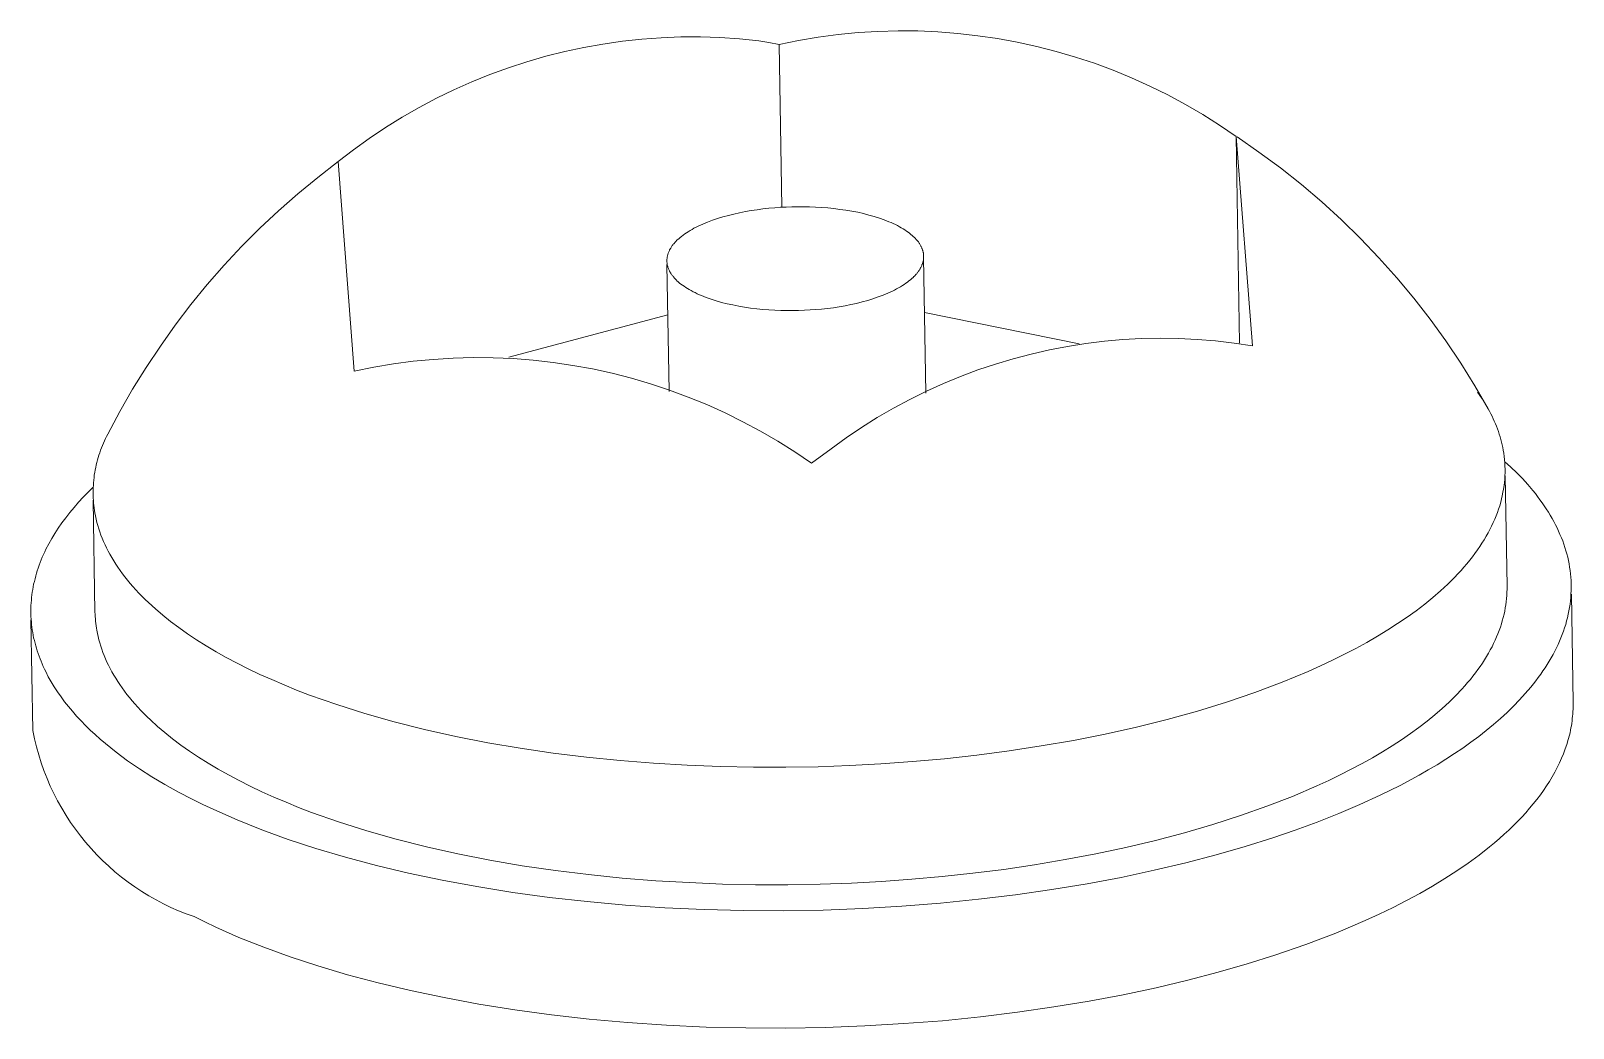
# Model space of a CAD drawing. Header units: millimetres. Extents: x 492 to 7139, y 278 to 5201.
# Drawn here: x 6485.79 to 6497.18, y 2855.33 to 2862.7 of the extents above; entities that cross this region are included whole.
import ezdxf

# ---------------------------------------------------------------- set-up
doc = ezdxf.new("R2010")
doc.units = ezdxf.units.MM
doc.layers.add('ZANO_R', color=7, linetype='Continuous', lineweight=0)

msp = doc.modelspace()

# ---------------------------------------------------------------- linework, layer by layer
at = {"layer": 'ZANO_R'}
for p, q in [((6491.896, 2862.684), (6492.043, 2862.693)), ((6492.043, 2862.693), (6492.191, 2862.697)), ((6492.191, 2862.697), (6492.338, 2862.696)), ((6492.338, 2862.696), (6492.486, 2862.689)), ((6492.486, 2862.689), (6492.633, 2862.678)), ((6489.729, 2862.544), (6489.87, 2862.574)), ((6489.87, 2862.574), (6490.012, 2862.599)), ((6490.012, 2862.599), (6490.155, 2862.62)), ((6490.155, 2862.62), (6490.298, 2862.635)), ((6490.298, 2862.635), (6490.442, 2862.646)), ((6490.442, 2862.646), (6490.587, 2862.652)), ((6490.587, 2862.652), (6490.731, 2862.652)), ((6490.731, 2862.652), (6490.875, 2862.648)), ((6490.875, 2862.648), (6491.019, 2862.638)), ((6491.019, 2862.638), (6491.163, 2862.624)), ((6491.163, 2862.624), (6491.237, 2862.611)), ((6491.237, 2862.611), (6491.312, 2862.597)), ((6491.312, 2862.597), (6491.457, 2862.626)), ((6491.332, 2861.394), (6491.312, 2862.597)), ((6491.457, 2862.626), (6491.602, 2862.65)), ((6491.602, 2862.65), (6491.749, 2862.67)), ((6491.749, 2862.67), (6491.896, 2862.684)), ((6492.633, 2862.678), (6492.78, 2862.661)), ((6492.78, 2862.661), (6492.926, 2862.64)), ((6492.926, 2862.64), (6493.072, 2862.613)), ((6493.072, 2862.613), (6493.216, 2862.582)), ((6493.216, 2862.582), (6493.359, 2862.545)), ((6489.313, 2862.424), (6489.45, 2862.469)), ((6489.45, 2862.469), (6489.589, 2862.509)), ((6489.589, 2862.509), (6489.729, 2862.544)), ((6493.359, 2862.545), (6493.501, 2862.503)), ((6493.501, 2862.503), (6493.641, 2862.457)), ((6493.641, 2862.457), (6493.779, 2862.406)), ((6489.043, 2862.321), (6489.177, 2862.375)), ((6489.177, 2862.375), (6489.313, 2862.424)), ((6493.779, 2862.406), (6493.916, 2862.35)), ((6493.916, 2862.35), (6494.051, 2862.289)), ((6488.782, 2862.199), (6488.911, 2862.262)), ((6488.911, 2862.262), (6489.043, 2862.321)), ((6494.051, 2862.289), (6494.183, 2862.224)), ((6488.529, 2862.06), (6488.654, 2862.132)), ((6488.654, 2862.132), (6488.782, 2862.199)), ((6494.183, 2862.224), (6494.313, 2862.154)), ((6494.313, 2862.154), (6494.441, 2862.079)), ((6488.406, 2861.984), (6488.529, 2862.06)), ((6494.441, 2862.079), (6494.566, 2862.001)), ((6494.566, 2862.001), (6494.688, 2861.918)), ((6488.169, 2861.819), (6488.286, 2861.903)), ((6488.286, 2861.903), (6488.406, 2861.984)), ((6494.688, 2861.918), (6494.808, 2860.372)), ((6494.714, 2860.39), (6494.688, 2861.918)), ((6494.695, 2861.914), (6494.857, 2861.802)), ((6488.055, 2861.731), (6488.169, 2861.819)), ((6494.857, 2861.802), (6495.016, 2861.685)), ((6487.905, 2861.615), (6488.055, 2861.731)), ((6488.174, 2860.184), (6488.055, 2861.731)), ((6495.016, 2861.685), (6495.17, 2861.562)), ((6487.758, 2861.494), (6487.905, 2861.615)), ((6495.17, 2861.562), (6495.32, 2861.434)), ((6487.615, 2861.369), (6487.758, 2861.494)), ((6495.32, 2861.434), (6495.466, 2861.302)), ((6487.477, 2861.239), (6487.615, 2861.369)), ((6490.858, 2861.311), (6490.897, 2861.323)), ((6490.897, 2861.323), (6490.938, 2861.334)), ((6490.938, 2861.334), (6490.979, 2861.344)), ((6490.979, 2861.344), (6491.021, 2861.354)), ((6491.021, 2861.354), (6491.064, 2861.362)), ((6491.064, 2861.362), (6491.107, 2861.37)), ((6491.107, 2861.37), (6491.15, 2861.376)), ((6491.15, 2861.376), (6491.193, 2861.382)), ((6491.193, 2861.382), (6491.237, 2861.387)), ((6491.237, 2861.387), (6491.28, 2861.391)), ((6491.28, 2861.391), (6491.322, 2861.394)), ((6491.322, 2861.394), (6491.364, 2861.396)), ((6491.364, 2861.396), (6491.407, 2861.397)), ((6491.407, 2861.397), (6491.45, 2861.398)), ((6491.45, 2861.398), (6491.493, 2861.398)), ((6491.493, 2861.398), (6491.538, 2861.397)), ((6491.538, 2861.397), (6491.582, 2861.396)), ((6491.582, 2861.396), (6491.627, 2861.393)), ((6491.627, 2861.393), (6491.672, 2861.389)), ((6491.672, 2861.389), (6491.717, 2861.385)), ((6491.717, 2861.385), (6491.762, 2861.379)), ((6491.762, 2861.379), (6491.806, 2861.373)), ((6491.806, 2861.373), (6491.85, 2861.365)), ((6491.85, 2861.365), (6491.893, 2861.357)), ((6491.893, 2861.357), (6491.935, 2861.348)), ((6491.935, 2861.348), (6491.976, 2861.337)), ((6491.976, 2861.337), (6492.015, 2861.326)), ((6492.015, 2861.326), (6492.053, 2861.314)), ((6487.343, 2861.105), (6487.477, 2861.239)), ((6490.616, 2861.197), (6490.628, 2861.206)), ((6490.628, 2861.206), (6490.641, 2861.214)), ((6490.641, 2861.214), (6490.655, 2861.222)), ((6490.655, 2861.222), (6490.67, 2861.231)), ((6490.67, 2861.231), (6490.684, 2861.239)), ((6490.684, 2861.239), (6490.7, 2861.247)), ((6490.7, 2861.247), (6490.715, 2861.255)), ((6490.715, 2861.255), (6490.732, 2861.262)), ((6490.732, 2861.262), (6490.749, 2861.27)), ((6490.749, 2861.27), (6490.766, 2861.277)), ((6490.766, 2861.277), (6490.783, 2861.284)), ((6490.783, 2861.284), (6490.82, 2861.298)), ((6490.82, 2861.298), (6490.858, 2861.311)), ((6492.053, 2861.314), (6492.089, 2861.301)), ((6492.089, 2861.301), (6492.107, 2861.295)), ((6492.107, 2861.295), (6492.124, 2861.288)), ((6492.124, 2861.288), (6492.14, 2861.281)), ((6492.14, 2861.281), (6492.156, 2861.274)), ((6492.156, 2861.274), (6492.172, 2861.266)), ((6492.172, 2861.266), (6492.186, 2861.259)), ((6492.186, 2861.259), (6492.201, 2861.251)), ((6492.201, 2861.251), (6492.215, 2861.243)), ((6492.215, 2861.243), (6492.228, 2861.235)), ((6492.228, 2861.235), (6492.241, 2861.227)), ((6492.241, 2861.227), (6492.253, 2861.219)), ((6492.253, 2861.219), (6492.265, 2861.211)), ((6492.265, 2861.211), (6492.276, 2861.203)), ((6495.466, 2861.302), (6495.607, 2861.164)), ((6487.214, 2860.966), (6487.343, 2861.105)), ((6490.509, 2861.088), (6490.512, 2861.093)), ((6490.512, 2861.093), (6490.515, 2861.098)), ((6490.515, 2861.098), (6490.518, 2861.102)), ((6490.518, 2861.102), (6490.521, 2861.107)), ((6490.521, 2861.107), (6490.524, 2861.111)), ((6490.524, 2861.111), (6490.528, 2861.116)), ((6490.528, 2861.116), (6490.531, 2861.121)), ((6490.531, 2861.121), (6490.535, 2861.125)), ((6490.535, 2861.125), (6490.539, 2861.13)), ((6490.539, 2861.13), (6490.543, 2861.134)), ((6490.543, 2861.134), (6490.547, 2861.139)), ((6490.547, 2861.139), (6490.552, 2861.143)), ((6490.552, 2861.143), (6490.556, 2861.148)), ((6490.556, 2861.148), (6490.561, 2861.153)), ((6490.561, 2861.153), (6490.571, 2861.162)), ((6490.571, 2861.162), (6490.581, 2861.17)), ((6490.581, 2861.17), (6490.592, 2861.179)), ((6490.592, 2861.179), (6490.603, 2861.188)), ((6490.603, 2861.188), (6490.616, 2861.197)), ((6492.276, 2861.203), (6492.286, 2861.194)), ((6492.286, 2861.194), (6492.296, 2861.186)), ((6492.296, 2861.186), (6492.306, 2861.177)), ((6492.306, 2861.177), (6492.31, 2861.173)), ((6492.31, 2861.173), (6492.314, 2861.169)), ((6492.314, 2861.169), (6492.319, 2861.164)), ((6492.319, 2861.164), (6492.323, 2861.16)), ((6492.323, 2861.16), (6492.326, 2861.156)), ((6492.326, 2861.156), (6492.33, 2861.152)), ((6492.33, 2861.152), (6492.334, 2861.147)), ((6492.334, 2861.147), (6492.337, 2861.143)), ((6492.337, 2861.143), (6492.341, 2861.139)), ((6492.341, 2861.139), (6492.344, 2861.134)), ((6492.344, 2861.134), (6492.347, 2861.13)), ((6492.347, 2861.13), (6492.35, 2861.126)), ((6492.35, 2861.126), (6492.352, 2861.121)), ((6492.352, 2861.121), (6492.355, 2861.117)), ((6492.355, 2861.117), (6492.357, 2861.113)), ((6492.357, 2861.113), (6492.36, 2861.108)), ((6492.36, 2861.108), (6492.362, 2861.104)), ((6492.362, 2861.104), (6492.364, 2861.1)), ((6492.364, 2861.1), (6492.366, 2861.095)), ((6492.366, 2861.095), (6492.368, 2861.091)), ((6492.368, 2861.091), (6492.369, 2861.087)), ((6495.607, 2861.164), (6495.743, 2861.021)), ((6490.484, 2861.012), (6490.485, 2861.016)), ((6490.484, 2861.007), (6490.484, 2861.012)), ((6490.484, 2861.003), (6490.484, 2861.007)), ((6490.484, 2860.998), (6490.484, 2861.003)), ((6490.484, 2860.994), (6490.484, 2860.998)), ((6490.484, 2860.99), (6490.484, 2860.994)), ((6490.485, 2860.985), (6490.484, 2860.99)), ((6490.485, 2861.02), (6490.486, 2861.025)), ((6490.485, 2861.016), (6490.485, 2861.02)), ((6490.485, 2860.981), (6490.485, 2860.985)), ((6490.486, 2860.977), (6490.485, 2860.981)), ((6490.486, 2861.025), (6490.487, 2861.029)), ((6490.486, 2860.973), (6490.486, 2860.977)), ((6490.487, 2861.029), (6490.488, 2861.034)), ((6490.488, 2861.034), (6490.489, 2861.038)), ((6490.489, 2861.038), (6490.49, 2861.043)), ((6490.49, 2861.043), (6490.491, 2861.047)), ((6490.491, 2861.047), (6490.493, 2861.052)), ((6490.493, 2861.052), (6490.494, 2861.056)), ((6490.494, 2861.056), (6490.496, 2861.061)), ((6490.496, 2861.061), (6490.498, 2861.066)), ((6490.498, 2861.066), (6490.5, 2861.07)), ((6490.5, 2861.07), (6490.502, 2861.075)), ((6490.502, 2861.075), (6490.504, 2861.079)), ((6490.504, 2861.079), (6490.507, 2861.084)), ((6490.507, 2861.084), (6490.509, 2861.088)), ((6492.369, 2861.087), (6492.371, 2861.082)), ((6492.371, 2860.978), (6492.37, 2860.973)), ((6492.371, 2861.082), (6492.372, 2861.078)), ((6492.373, 2860.982), (6492.371, 2860.978)), ((6492.372, 2861.078), (6492.374, 2861.074)), ((6492.374, 2860.987), (6492.373, 2860.982)), ((6492.374, 2861.074), (6492.375, 2861.07)), ((6492.375, 2860.991), (6492.374, 2860.987)), ((6492.375, 2861.07), (6492.376, 2861.065)), ((6492.376, 2860.996), (6492.375, 2860.991)), ((6492.376, 2861.065), (6492.377, 2861.061)), ((6492.377, 2861), (6492.376, 2860.996)), ((6492.377, 2861.061), (6492.378, 2861.057)), ((6492.378, 2861.005), (6492.377, 2861)), ((6492.378, 2861.057), (6492.378, 2861.053)), ((6492.378, 2861.053), (6492.379, 2861.048)), ((6492.379, 2861.009), (6492.378, 2861.005)), ((6492.379, 2861.048), (6492.379, 2861.044)), ((6492.379, 2861.044), (6492.38, 2861.04)), ((6492.38, 2861.018), (6492.379, 2861.014)), ((6492.379, 2861.014), (6492.379, 2861.009)), ((6492.38, 2861.04), (6492.38, 2861.036)), ((6492.38, 2861.036), (6492.38, 2861.031)), ((6492.38, 2861.031), (6492.38, 2861.027)), ((6492.38, 2861.027), (6492.38, 2861.023)), ((6492.38, 2861.023), (6492.397, 2860.021)), ((6492.38, 2861.023), (6492.38, 2861.018)), ((6495.743, 2861.021), (6495.874, 2860.874)), ((6487.089, 2860.823), (6487.214, 2860.966)), ((6490.5, 2860.034), (6490.484, 2860.973)), ((6490.487, 2860.969), (6490.486, 2860.973)), ((6490.488, 2860.964), (6490.487, 2860.969)), ((6490.489, 2860.96), (6490.488, 2860.964)), ((6490.49, 2860.956), (6490.489, 2860.96)), ((6490.492, 2860.952), (6490.49, 2860.956)), ((6490.493, 2860.947), (6490.492, 2860.952)), ((6490.495, 2860.943), (6490.493, 2860.947)), ((6490.496, 2860.939), (6490.495, 2860.943)), ((6490.498, 2860.934), (6490.496, 2860.939)), ((6490.5, 2860.93), (6490.498, 2860.934)), ((6490.502, 2860.926), (6490.5, 2860.93)), ((6490.504, 2860.921), (6490.502, 2860.926)), ((6490.507, 2860.917), (6490.504, 2860.921)), ((6490.509, 2860.913), (6490.507, 2860.917)), ((6490.512, 2860.908), (6490.509, 2860.913)), ((6490.514, 2860.904), (6490.512, 2860.908)), ((6490.517, 2860.9), (6490.514, 2860.904)), ((6490.52, 2860.895), (6490.517, 2860.9)), ((6490.524, 2860.891), (6490.52, 2860.895)), ((6490.527, 2860.887), (6490.524, 2860.891)), ((6490.53, 2860.882), (6490.527, 2860.887)), ((6490.534, 2860.878), (6490.53, 2860.882)), ((6490.538, 2860.874), (6490.534, 2860.878)), ((6490.541, 2860.87), (6490.538, 2860.874)), ((6490.545, 2860.865), (6490.541, 2860.87)), ((6490.55, 2860.861), (6490.545, 2860.865)), ((6492.293, 2860.868), (6492.283, 2860.859)), ((6492.303, 2860.877), (6492.293, 2860.868)), ((6492.308, 2860.882), (6492.303, 2860.877)), ((6492.312, 2860.886), (6492.308, 2860.882)), ((6492.317, 2860.891), (6492.312, 2860.886)), ((6492.321, 2860.895), (6492.317, 2860.891)), ((6492.325, 2860.9), (6492.321, 2860.895)), ((6492.329, 2860.904), (6492.325, 2860.9)), ((6492.333, 2860.909), (6492.329, 2860.904)), ((6492.336, 2860.914), (6492.333, 2860.909)), ((6492.34, 2860.918), (6492.336, 2860.914)), ((6492.343, 2860.923), (6492.34, 2860.918)), ((6492.346, 2860.927), (6492.343, 2860.923)), ((6492.349, 2860.932), (6492.346, 2860.927)), ((6492.352, 2860.937), (6492.349, 2860.932)), ((6492.355, 2860.941), (6492.352, 2860.937)), ((6492.357, 2860.946), (6492.355, 2860.941)), ((6492.36, 2860.95), (6492.357, 2860.946)), ((6492.362, 2860.955), (6492.36, 2860.95)), ((6492.364, 2860.96), (6492.362, 2860.955)), ((6492.366, 2860.964), (6492.364, 2860.96)), ((6492.368, 2860.969), (6492.366, 2860.964)), ((6492.37, 2860.973), (6492.368, 2860.969)), ((6495.874, 2860.874), (6496.001, 2860.723)), ((6486.969, 2860.676), (6487.089, 2860.823)), ((6490.554, 2860.857), (6490.55, 2860.861)), ((6490.558, 2860.852), (6490.554, 2860.857)), ((6490.568, 2860.844), (6490.558, 2860.852)), ((6490.578, 2860.835), (6490.568, 2860.844)), ((6490.588, 2860.827), (6490.578, 2860.835)), ((6490.599, 2860.819), (6490.588, 2860.827)), ((6490.611, 2860.811), (6490.599, 2860.819)), ((6490.623, 2860.802), (6490.611, 2860.811)), ((6490.636, 2860.794), (6490.623, 2860.802)), ((6490.649, 2860.786), (6490.636, 2860.794)), ((6490.663, 2860.779), (6490.649, 2860.786)), ((6490.678, 2860.771), (6490.663, 2860.779)), ((6490.692, 2860.764), (6490.678, 2860.771)), ((6490.708, 2860.756), (6490.692, 2860.764)), ((6490.724, 2860.749), (6490.708, 2860.756)), ((6490.74, 2860.742), (6490.724, 2860.749)), ((6492.098, 2860.753), (6492.081, 2860.745)), ((6492.116, 2860.76), (6492.098, 2860.753)), ((6492.132, 2860.767), (6492.116, 2860.76)), ((6492.149, 2860.775), (6492.132, 2860.767)), ((6492.164, 2860.783), (6492.149, 2860.775)), ((6492.18, 2860.791), (6492.164, 2860.783)), ((6492.195, 2860.799), (6492.18, 2860.791)), ((6492.209, 2860.807), (6492.195, 2860.799)), ((6492.223, 2860.816), (6492.209, 2860.807)), ((6492.236, 2860.824), (6492.223, 2860.816)), ((6492.249, 2860.833), (6492.236, 2860.824)), ((6492.261, 2860.841), (6492.249, 2860.833)), ((6492.272, 2860.85), (6492.261, 2860.841)), ((6492.283, 2860.859), (6492.272, 2860.85)), ((6486.853, 2860.525), (6486.969, 2860.676)), ((6490.757, 2860.735), (6490.74, 2860.742)), ((6490.775, 2860.728), (6490.757, 2860.735)), ((6490.811, 2860.716), (6490.775, 2860.728)), ((6490.849, 2860.704), (6490.811, 2860.716)), ((6490.888, 2860.692), (6490.849, 2860.704)), ((6490.929, 2860.682), (6490.888, 2860.692)), ((6490.971, 2860.673), (6490.929, 2860.682)), ((6491.014, 2860.664), (6490.971, 2860.673)), ((6491.058, 2860.657), (6491.014, 2860.664)), ((6491.102, 2860.65), (6491.058, 2860.657)), ((6491.147, 2860.645), (6491.102, 2860.65)), ((6491.192, 2860.64), (6491.147, 2860.645)), ((6491.237, 2860.637), (6491.192, 2860.64)), ((6491.282, 2860.634), (6491.237, 2860.637)), ((6491.326, 2860.632), (6491.282, 2860.634)), ((6491.5, 2860.634), (6491.457, 2860.632)), ((6491.542, 2860.636), (6491.5, 2860.634)), ((6491.584, 2860.639), (6491.542, 2860.636)), ((6491.627, 2860.643), (6491.584, 2860.639)), ((6491.671, 2860.648), (6491.627, 2860.643)), ((6491.714, 2860.653), (6491.671, 2860.648)), ((6491.757, 2860.66), (6491.714, 2860.653)), ((6491.8, 2860.667), (6491.757, 2860.66)), ((6491.843, 2860.676), (6491.8, 2860.667)), ((6491.885, 2860.685), (6491.843, 2860.676)), ((6491.927, 2860.696), (6491.885, 2860.685)), ((6491.967, 2860.707), (6491.927, 2860.696)), ((6492.006, 2860.719), (6491.967, 2860.707)), ((6492.044, 2860.732), (6492.006, 2860.719)), ((6492.081, 2860.745), (6492.044, 2860.732)), ((6496.001, 2860.723), (6496.122, 2860.567)), ((6486.743, 2860.37), (6486.853, 2860.525)), ((6489.316, 2860.288), (6490.491, 2860.601)), ((6491.371, 2860.631), (6491.326, 2860.632)), ((6491.414, 2860.631), (6491.371, 2860.631)), ((6491.457, 2860.632), (6491.414, 2860.631)), ((6492.387, 2860.617), (6493.529, 2860.387)), ((6496.122, 2860.567), (6496.237, 2860.407)), ((6493.852, 2860.417), (6493.715, 2860.405)), ((6493.988, 2860.425), (6493.852, 2860.417)), ((6494.126, 2860.427), (6493.988, 2860.425)), ((6494.263, 2860.425), (6494.126, 2860.427)), ((6494.4, 2860.419), (6494.263, 2860.425)), ((6494.536, 2860.408), (6494.4, 2860.419)), ((6494.673, 2860.392), (6494.536, 2860.408)), ((6496.237, 2860.407), (6496.347, 2860.244)), ((6486.638, 2860.212), (6486.743, 2860.37)), ((6493.175, 2860.311), (6493.042, 2860.276)), ((6493.309, 2860.342), (6493.175, 2860.311)), ((6493.443, 2860.367), (6493.309, 2860.342)), ((6493.579, 2860.389), (6493.443, 2860.367)), ((6493.715, 2860.405), (6493.579, 2860.389)), ((6494.808, 2860.372), (6494.673, 2860.392)), ((6486.538, 2860.051), (6486.638, 2860.212)), ((6488.319, 2860.214), (6488.174, 2860.184)), ((6488.465, 2860.238), (6488.319, 2860.214)), ((6488.611, 2860.257), (6488.465, 2860.238)), ((6488.758, 2860.271), (6488.611, 2860.257)), ((6488.906, 2860.28), (6488.758, 2860.271)), ((6489.053, 2860.284), (6488.906, 2860.28)), ((6489.201, 2860.283), (6489.053, 2860.284)), ((6489.349, 2860.277), (6489.201, 2860.283)), ((6489.496, 2860.265), (6489.349, 2860.277)), ((6489.643, 2860.249), (6489.496, 2860.265)), ((6489.789, 2860.227), (6489.643, 2860.249)), ((6489.934, 2860.201), (6489.789, 2860.227)), ((6490.079, 2860.169), (6489.934, 2860.201)), ((6492.781, 2860.193), (6492.652, 2860.145)), ((6492.911, 2860.237), (6492.781, 2860.193)), ((6493.042, 2860.276), (6492.911, 2860.237)), ((6496.347, 2860.244), (6496.451, 2860.076)), ((6490.222, 2860.132), (6490.079, 2860.169)), ((6490.363, 2860.091), (6490.222, 2860.132)), ((6490.504, 2860.044), (6490.363, 2860.091)), ((6492.526, 2860.093), (6492.401, 2860.036)), ((6492.652, 2860.145), (6492.526, 2860.093)), ((6496.451, 2860.076), (6496.55, 2859.906)), ((6486.444, 2859.886), (6486.538, 2860.051)), ((6490.642, 2859.993), (6490.504, 2860.044)), ((6490.779, 2859.937), (6490.642, 2859.993)), ((6492.278, 2859.975), (6492.157, 2859.91)), ((6492.401, 2860.036), (6492.278, 2859.975)), ((6496.471, 2860.029), (6496.506, 2859.979)), ((6486.355, 2859.719), (6486.444, 2859.886)), ((6490.914, 2859.876), (6490.779, 2859.937)), ((6491.046, 2859.811), (6490.914, 2859.876)), ((6492.038, 2859.841), (6491.922, 2859.768)), ((6492.157, 2859.91), (6492.038, 2859.841)), ((6496.55, 2859.906), (6496.56, 2859.888)), ((6496.56, 2859.888), (6496.569, 2859.87)), ((6496.569, 2859.87), (6496.578, 2859.852)), ((6496.578, 2859.852), (6496.587, 2859.833)), ((6491.176, 2859.741), (6491.046, 2859.811)), ((6491.304, 2859.667), (6491.176, 2859.741)), ((6491.922, 2859.768), (6491.809, 2859.692)), ((6496.587, 2859.833), (6496.595, 2859.815)), ((6496.595, 2859.815), (6496.603, 2859.796)), ((6496.603, 2859.796), (6496.611, 2859.777)), ((6496.611, 2859.777), (6496.618, 2859.758)), ((6496.618, 2859.758), (6496.625, 2859.739)), ((6496.625, 2859.739), (6496.631, 2859.719)), ((6486.301, 2859.6), (6486.308, 2859.618)), ((6486.308, 2859.618), (6486.315, 2859.635)), ((6486.315, 2859.635), (6486.322, 2859.652)), ((6486.322, 2859.652), (6486.33, 2859.669)), ((6486.33, 2859.669), (6486.338, 2859.686)), ((6486.338, 2859.686), (6486.346, 2859.702)), ((6486.346, 2859.702), (6486.355, 2859.719)), ((6491.429, 2859.588), (6491.304, 2859.667)), ((6491.698, 2859.611), (6491.551, 2859.505)), ((6491.809, 2859.692), (6491.698, 2859.611)), ((6496.631, 2859.719), (6496.637, 2859.7)), ((6496.637, 2859.7), (6496.643, 2859.68)), ((6496.643, 2859.68), (6496.648, 2859.661)), ((6496.648, 2859.661), (6496.653, 2859.641)), ((6496.653, 2859.641), (6496.657, 2859.621)), ((6496.657, 2859.621), (6496.661, 2859.601)), ((6486.269, 2859.492), (6486.274, 2859.51)), ((6486.274, 2859.51), (6486.279, 2859.529)), ((6486.279, 2859.529), (6486.284, 2859.547)), ((6486.284, 2859.547), (6486.289, 2859.565)), ((6486.289, 2859.565), (6486.295, 2859.582)), ((6486.295, 2859.582), (6486.301, 2859.6)), ((6491.551, 2859.505), (6491.429, 2859.588)), ((6496.661, 2859.601), (6496.665, 2859.578)), ((6496.665, 2859.578), (6496.668, 2859.555)), ((6496.668, 2859.555), (6496.67, 2859.531)), ((6496.67, 2859.531), (6496.672, 2859.507)), ((6496.671, 2859.518), (6496.717, 2859.476)), ((6496.672, 2859.507), (6496.673, 2859.484)), ((6486.251, 2859.38), (6486.253, 2859.399)), ((6486.253, 2859.399), (6486.255, 2859.418)), ((6486.255, 2859.418), (6486.258, 2859.436)), ((6486.258, 2859.436), (6486.262, 2859.455)), ((6486.262, 2859.455), (6486.265, 2859.474)), ((6486.265, 2859.474), (6486.269, 2859.492)), ((6496.672, 2859.388), (6496.67, 2859.363)), ((6496.673, 2859.412), (6496.672, 2859.388)), ((6496.673, 2859.484), (6496.674, 2859.46)), ((6496.674, 2859.436), (6496.673, 2859.412)), ((6496.674, 2859.46), (6496.674, 2859.436)), ((6496.675, 2859.412), (6496.689, 2858.598)), ((6496.717, 2859.476), (6496.761, 2859.434)), ((6496.761, 2859.434), (6496.802, 2859.391)), ((6496.802, 2859.391), (6496.842, 2859.347)), ((6486.209, 2859.29), (6486.173, 2859.253)), ((6486.246, 2859.327), (6486.209, 2859.29)), ((6486.246, 2859.305), (6486.247, 2859.324)), ((6486.246, 2859.286), (6486.246, 2859.305)), ((6486.246, 2859.267), (6486.246, 2859.286)), ((6486.247, 2859.249), (6486.246, 2859.267)), ((6486.247, 2859.324), (6486.248, 2859.343)), ((6486.248, 2859.343), (6486.249, 2859.361)), ((6486.249, 2859.361), (6486.251, 2859.38)), ((6496.659, 2859.29), (6496.654, 2859.265)), ((6496.663, 2859.314), (6496.659, 2859.29)), ((6496.667, 2859.339), (6496.663, 2859.314)), ((6496.67, 2859.363), (6496.667, 2859.339)), ((6496.842, 2859.347), (6496.88, 2859.303)), ((6496.88, 2859.303), (6496.898, 2859.28)), ((6496.898, 2859.28), (6496.915, 2859.258)), ((6486.106, 2859.178), (6486.074, 2859.14)), ((6486.139, 2859.216), (6486.106, 2859.178)), ((6486.173, 2859.253), (6486.139, 2859.216)), ((6486.26, 2858.406), (6486.246, 2859.232)), ((6486.248, 2859.23), (6486.247, 2859.249)), ((6486.249, 2859.212), (6486.248, 2859.23)), ((6486.251, 2859.193), (6486.249, 2859.212)), ((6486.253, 2859.175), (6486.251, 2859.193)), ((6486.256, 2859.156), (6486.253, 2859.175)), ((6486.259, 2859.138), (6486.256, 2859.156)), ((6496.627, 2859.166), (6496.618, 2859.141)), ((6496.635, 2859.191), (6496.627, 2859.166)), ((6496.642, 2859.216), (6496.635, 2859.191)), ((6496.648, 2859.241), (6496.642, 2859.216)), ((6496.654, 2859.265), (6496.648, 2859.241)), ((6496.915, 2859.258), (6496.932, 2859.235)), ((6496.932, 2859.235), (6496.948, 2859.213)), ((6496.948, 2859.213), (6496.964, 2859.19)), ((6496.964, 2859.19), (6496.979, 2859.167)), ((6496.979, 2859.167), (6496.994, 2859.144)), ((6486.016, 2859.064), (6485.989, 2859.026)), ((6486.044, 2859.102), (6486.016, 2859.064)), ((6486.074, 2859.14), (6486.044, 2859.102)), ((6486.263, 2859.115), (6486.259, 2859.138)), ((6486.268, 2859.092), (6486.263, 2859.115)), ((6486.274, 2859.068), (6486.268, 2859.092)), ((6486.28, 2859.045), (6486.274, 2859.068)), ((6486.288, 2859.021), (6486.28, 2859.045)), ((6496.575, 2859.04), (6496.563, 2859.015)), ((6496.587, 2859.066), (6496.575, 2859.04)), ((6496.598, 2859.091), (6496.587, 2859.066)), ((6496.609, 2859.116), (6496.598, 2859.091)), ((6496.618, 2859.141), (6496.609, 2859.116)), ((6496.994, 2859.144), (6497.008, 2859.121)), ((6497.008, 2859.121), (6497.022, 2859.097)), ((6497.022, 2859.097), (6497.035, 2859.074)), ((6497.035, 2859.074), (6497.047, 2859.05)), ((6497.047, 2859.05), (6497.059, 2859.027)), ((6485.941, 2858.948), (6485.919, 2858.909)), ((6485.964, 2858.987), (6485.941, 2858.948)), ((6485.989, 2859.026), (6485.964, 2858.987)), ((6486.295, 2858.998), (6486.288, 2859.021)), ((6486.304, 2858.974), (6486.295, 2858.998)), ((6486.313, 2858.951), (6486.304, 2858.974)), ((6486.323, 2858.927), (6486.313, 2858.951)), ((6486.334, 2858.903), (6486.323, 2858.927)), ((6496.52, 2858.939), (6496.504, 2858.914)), ((6496.535, 2858.965), (6496.52, 2858.939)), ((6496.549, 2858.99), (6496.535, 2858.965)), ((6496.563, 2859.015), (6496.549, 2858.99)), ((6497.059, 2859.027), (6497.07, 2859.003)), ((6497.07, 2859.003), (6497.08, 2858.979)), ((6497.08, 2858.979), (6497.09, 2858.955)), ((6497.09, 2858.955), (6497.1, 2858.931)), ((6497.1, 2858.931), (6497.108, 2858.907)), ((6485.88, 2858.83), (6485.871, 2858.81)), ((6485.889, 2858.85), (6485.88, 2858.83)), ((6485.898, 2858.87), (6485.889, 2858.85)), ((6485.919, 2858.909), (6485.898, 2858.87)), ((6486.345, 2858.879), (6486.334, 2858.903)), ((6486.357, 2858.856), (6486.345, 2858.879)), ((6486.37, 2858.832), (6486.357, 2858.856)), ((6486.384, 2858.808), (6486.37, 2858.832)), ((6496.433, 2858.813), (6496.413, 2858.788)), ((6496.452, 2858.838), (6496.433, 2858.813)), ((6496.47, 2858.864), (6496.452, 2858.838)), ((6496.488, 2858.889), (6496.47, 2858.864)), ((6496.504, 2858.914), (6496.488, 2858.889)), ((6497.108, 2858.907), (6497.116, 2858.883)), ((6497.116, 2858.883), (6497.124, 2858.859)), ((6497.124, 2858.859), (6497.131, 2858.835)), ((6497.131, 2858.835), (6497.137, 2858.81)), ((6485.834, 2858.711), (6485.828, 2858.692)), ((6485.841, 2858.731), (6485.834, 2858.711)), ((6485.848, 2858.751), (6485.841, 2858.731)), ((6485.855, 2858.771), (6485.848, 2858.751)), ((6485.863, 2858.791), (6485.855, 2858.771)), ((6485.871, 2858.81), (6485.863, 2858.791)), ((6486.398, 2858.784), (6486.384, 2858.808)), ((6486.413, 2858.76), (6486.398, 2858.784)), ((6486.429, 2858.737), (6486.413, 2858.76)), ((6486.445, 2858.713), (6486.429, 2858.737)), ((6486.463, 2858.689), (6486.445, 2858.713)), ((6496.349, 2858.712), (6496.326, 2858.687)), ((6496.371, 2858.737), (6496.349, 2858.712)), ((6496.393, 2858.763), (6496.371, 2858.737)), ((6496.413, 2858.788), (6496.393, 2858.763)), ((6497.137, 2858.81), (6497.142, 2858.786)), ((6497.142, 2858.786), (6497.147, 2858.761)), ((6497.147, 2858.761), (6497.151, 2858.737)), ((6497.151, 2858.737), (6497.155, 2858.712)), ((6497.155, 2858.712), (6497.158, 2858.687)), ((6485.803, 2858.592), (6485.8, 2858.572)), ((6485.807, 2858.612), (6485.803, 2858.592)), ((6485.812, 2858.632), (6485.807, 2858.612)), ((6485.817, 2858.652), (6485.812, 2858.632)), ((6485.822, 2858.672), (6485.817, 2858.652)), ((6485.828, 2858.692), (6485.822, 2858.672)), ((6486.481, 2858.665), (6486.463, 2858.689)), ((6486.5, 2858.641), (6486.481, 2858.665)), ((6486.52, 2858.617), (6486.5, 2858.641)), ((6486.54, 2858.594), (6486.52, 2858.617)), ((6486.562, 2858.57), (6486.54, 2858.594)), ((6496.251, 2858.612), (6496.198, 2858.563)), ((6496.277, 2858.637), (6496.251, 2858.612)), ((6496.302, 2858.662), (6496.277, 2858.637)), ((6496.326, 2858.687), (6496.302, 2858.662)), ((6496.689, 2858.575), (6496.689, 2858.598)), ((6497.158, 2858.687), (6497.16, 2858.663)), ((6497.16, 2858.663), (6497.162, 2858.638)), ((6497.162, 2858.638), (6497.162, 2858.613)), ((6497.162, 2858.613), (6497.163, 2858.588)), ((6497.163, 2858.588), (6497.162, 2858.564)), ((6485.788, 2858.473), (6485.787, 2858.453)), ((6485.79, 2858.493), (6485.788, 2858.473)), ((6485.792, 2858.513), (6485.79, 2858.493)), ((6485.794, 2858.532), (6485.792, 2858.513)), ((6485.797, 2858.552), (6485.794, 2858.532)), ((6485.8, 2858.572), (6485.797, 2858.552)), ((6486.584, 2858.546), (6486.562, 2858.57)), ((6486.606, 2858.523), (6486.584, 2858.546)), ((6486.63, 2858.499), (6486.606, 2858.523)), ((6486.655, 2858.476), (6486.63, 2858.499)), ((6486.706, 2858.429), (6486.655, 2858.476)), ((6496.141, 2858.513), (6496.081, 2858.464)), ((6496.198, 2858.563), (6496.141, 2858.513)), ((6496.68, 2858.459), (6496.683, 2858.482)), ((6496.683, 2858.482), (6496.685, 2858.506)), ((6496.685, 2858.506), (6496.687, 2858.529)), ((6496.687, 2858.529), (6496.688, 2858.552)), ((6496.688, 2858.552), (6496.689, 2858.575)), ((6497.157, 2858.489), (6497.154, 2858.464)), ((6497.16, 2858.514), (6497.157, 2858.489)), ((6497.161, 2858.539), (6497.16, 2858.514)), ((6497.162, 2858.564), (6497.161, 2858.539)), ((6497.164, 2858.539), (6497.177, 2857.739)), ((6485.787, 2858.453), (6485.786, 2858.433)), ((6485.786, 2858.433), (6485.786, 2858.413)), ((6485.786, 2858.413), (6485.786, 2858.393)), ((6485.786, 2858.393), (6485.787, 2858.373)), ((6485.787, 2858.373), (6485.788, 2858.354)), ((6486.26, 2858.406), (6486.261, 2858.389)), ((6486.261, 2858.389), (6486.262, 2858.372)), ((6486.262, 2858.372), (6486.263, 2858.356)), ((6486.263, 2858.356), (6486.264, 2858.339)), ((6486.76, 2858.382), (6486.706, 2858.429)), ((6486.818, 2858.336), (6486.76, 2858.382)), ((6495.951, 2858.368), (6495.881, 2858.321)), ((6496.017, 2858.416), (6495.951, 2858.368)), ((6496.081, 2858.464), (6496.017, 2858.416)), ((6496.654, 2858.341), (6496.661, 2858.365)), ((6496.661, 2858.365), (6496.667, 2858.389)), ((6496.667, 2858.389), (6496.672, 2858.412)), ((6496.672, 2858.412), (6496.676, 2858.436)), ((6496.676, 2858.436), (6496.68, 2858.459)), ((6497.135, 2858.364), (6497.129, 2858.34)), ((6497.141, 2858.389), (6497.135, 2858.364)), ((6497.146, 2858.414), (6497.141, 2858.389)), ((6497.15, 2858.439), (6497.146, 2858.414)), ((6497.154, 2858.464), (6497.15, 2858.439)), ((6485.801, 2857.531), (6485.787, 2858.348)), ((6485.788, 2858.354), (6485.79, 2858.334)), ((6485.79, 2858.334), (6485.792, 2858.314)), ((6485.792, 2858.314), (6485.794, 2858.294)), ((6485.794, 2858.294), (6485.797, 2858.275)), ((6485.797, 2858.275), (6485.8, 2858.255)), ((6485.8, 2858.255), (6485.803, 2858.236)), ((6486.264, 2858.339), (6486.266, 2858.322)), ((6486.266, 2858.322), (6486.268, 2858.305)), ((6486.268, 2858.305), (6486.271, 2858.288)), ((6486.271, 2858.288), (6486.273, 2858.271)), ((6486.273, 2858.271), (6486.278, 2858.248)), ((6486.278, 2858.248), (6486.283, 2858.225)), ((6486.879, 2858.291), (6486.818, 2858.336)), ((6486.943, 2858.245), (6486.879, 2858.291)), ((6487.01, 2858.201), (6486.943, 2858.245)), ((6495.809, 2858.274), (6495.733, 2858.228)), ((6495.881, 2858.321), (6495.809, 2858.274)), ((6496.612, 2858.222), (6496.622, 2858.246)), ((6496.622, 2858.246), (6496.631, 2858.27)), ((6496.631, 2858.27), (6496.64, 2858.294)), ((6496.64, 2858.294), (6496.647, 2858.318)), ((6496.647, 2858.318), (6496.654, 2858.341)), ((6497.106, 2858.265), (6497.097, 2858.24)), ((6497.114, 2858.29), (6497.106, 2858.265)), ((6497.122, 2858.315), (6497.114, 2858.29)), ((6497.129, 2858.34), (6497.122, 2858.315)), ((6485.803, 2858.236), (6485.807, 2858.216)), ((6485.807, 2858.216), (6485.812, 2858.196)), ((6485.812, 2858.196), (6485.817, 2858.177)), ((6485.817, 2858.177), (6485.822, 2858.157)), ((6485.822, 2858.157), (6485.827, 2858.138)), ((6485.827, 2858.138), (6485.833, 2858.119)), ((6486.283, 2858.225), (6486.289, 2858.201)), ((6486.289, 2858.201), (6486.295, 2858.178)), ((6486.295, 2858.178), (6486.302, 2858.155)), ((6486.302, 2858.155), (6486.31, 2858.131)), ((6486.31, 2858.131), (6486.319, 2858.107)), ((6487.08, 2858.157), (6487.01, 2858.201)), ((6487.154, 2858.113), (6487.08, 2858.157)), ((6495.573, 2858.137), (6495.489, 2858.094)), ((6495.654, 2858.182), (6495.573, 2858.137)), ((6495.733, 2858.228), (6495.654, 2858.182)), ((6496.565, 2858.126), (6496.578, 2858.15)), ((6496.578, 2858.15), (6496.59, 2858.174)), ((6496.59, 2858.174), (6496.601, 2858.198)), ((6496.601, 2858.198), (6496.612, 2858.222)), ((6497.054, 2858.142), (6497.042, 2858.117)), ((6497.066, 2858.166), (6497.054, 2858.142)), ((6497.077, 2858.191), (6497.066, 2858.166)), ((6497.087, 2858.216), (6497.077, 2858.191)), ((6497.097, 2858.24), (6497.087, 2858.216)), ((6485.833, 2858.119), (6485.84, 2858.099)), ((6485.84, 2858.099), (6485.847, 2858.08)), ((6485.847, 2858.08), (6485.854, 2858.061)), ((6485.854, 2858.061), (6485.862, 2858.042)), ((6485.862, 2858.042), (6485.87, 2858.023)), ((6485.87, 2858.023), (6485.878, 2858.004)), ((6486.319, 2858.107), (6486.328, 2858.084)), ((6486.328, 2858.084), (6486.338, 2858.06)), ((6486.338, 2858.06), (6486.348, 2858.036)), ((6486.348, 2858.036), (6486.36, 2858.013)), ((6487.23, 2858.07), (6487.154, 2858.113)), ((6487.31, 2858.028), (6487.23, 2858.07)), ((6487.392, 2857.987), (6487.31, 2858.028)), ((6495.401, 2858.05), (6495.312, 2858.008)), ((6495.489, 2858.094), (6495.401, 2858.05)), ((6496.491, 2858.005), (6496.507, 2858.029)), ((6496.507, 2858.029), (6496.523, 2858.053)), ((6496.523, 2858.053), (6496.538, 2858.078)), ((6496.538, 2858.078), (6496.552, 2858.102)), ((6496.552, 2858.102), (6496.565, 2858.126)), ((6496.986, 2858.019), (6496.971, 2857.995)), ((6497.001, 2858.044), (6496.986, 2858.019)), ((6497.015, 2858.068), (6497.001, 2858.044)), ((6497.029, 2858.092), (6497.015, 2858.068)), ((6497.042, 2858.117), (6497.029, 2858.092)), ((6485.878, 2858.004), (6485.887, 2857.985)), ((6485.887, 2857.985), (6485.896, 2857.966)), ((6485.896, 2857.966), (6485.915, 2857.928)), ((6485.915, 2857.928), (6485.937, 2857.891)), ((6486.36, 2858.013), (6486.372, 2857.989)), ((6486.372, 2857.989), (6486.385, 2857.965)), ((6486.385, 2857.965), (6486.398, 2857.941)), ((6486.398, 2857.941), (6486.413, 2857.917)), ((6486.413, 2857.917), (6486.428, 2857.893)), ((6487.477, 2857.946), (6487.392, 2857.987)), ((6487.565, 2857.907), (6487.477, 2857.946)), ((6487.656, 2857.868), (6487.565, 2857.907)), ((6495.125, 2857.927), (6495.028, 2857.887)), ((6495.22, 2857.967), (6495.125, 2857.927)), ((6495.312, 2858.008), (6495.22, 2857.967)), ((6496.398, 2857.885), (6496.418, 2857.909)), ((6496.418, 2857.909), (6496.437, 2857.933)), ((6496.437, 2857.933), (6496.456, 2857.957)), ((6496.456, 2857.957), (6496.474, 2857.981)), ((6496.474, 2857.981), (6496.491, 2858.005)), ((6496.92, 2857.923), (6496.902, 2857.899)), ((6496.938, 2857.947), (6496.92, 2857.923)), ((6496.954, 2857.971), (6496.938, 2857.947)), ((6496.971, 2857.995), (6496.954, 2857.971)), ((6485.937, 2857.891), (6485.959, 2857.854)), ((6485.959, 2857.854), (6485.983, 2857.817)), ((6485.983, 2857.817), (6486.009, 2857.78)), ((6486.428, 2857.893), (6486.444, 2857.87)), ((6486.444, 2857.87), (6486.46, 2857.846)), ((6486.46, 2857.846), (6486.478, 2857.822)), ((6486.478, 2857.822), (6486.496, 2857.798)), ((6486.496, 2857.798), (6486.515, 2857.774)), ((6487.749, 2857.83), (6487.656, 2857.868)), ((6487.845, 2857.793), (6487.749, 2857.83)), ((6488.045, 2857.723), (6487.845, 2857.793)), ((6494.827, 2857.812), (6494.618, 2857.741)), ((6495.028, 2857.887), (6494.827, 2857.812)), ((6496.261, 2857.741), (6496.31, 2857.789)), ((6496.31, 2857.789), (6496.355, 2857.836)), ((6496.355, 2857.836), (6496.377, 2857.86)), ((6496.377, 2857.86), (6496.398, 2857.885)), ((6496.824, 2857.804), (6496.782, 2857.757)), ((6496.865, 2857.851), (6496.824, 2857.804)), ((6496.884, 2857.875), (6496.865, 2857.851)), ((6496.902, 2857.899), (6496.884, 2857.875)), ((6486.009, 2857.78), (6486.035, 2857.744)), ((6486.035, 2857.744), (6486.064, 2857.708)), ((6486.064, 2857.708), (6486.093, 2857.673)), ((6486.093, 2857.673), (6486.124, 2857.638)), ((6486.515, 2857.774), (6486.534, 2857.751)), ((6486.534, 2857.751), (6486.555, 2857.727)), ((6486.555, 2857.727), (6486.576, 2857.703)), ((6486.576, 2857.703), (6486.598, 2857.679)), ((6486.598, 2857.679), (6486.621, 2857.656)), ((6488.253, 2857.657), (6488.045, 2857.723)), ((6494.402, 2857.675), (6494.18, 2857.613)), ((6494.618, 2857.741), (6494.402, 2857.675)), ((6496.156, 2857.647), (6496.21, 2857.694)), ((6496.21, 2857.694), (6496.261, 2857.741)), ((6496.737, 2857.711), (6496.69, 2857.665)), ((6496.782, 2857.757), (6496.737, 2857.711)), ((6497.176, 2857.671), (6497.177, 2857.688)), ((6497.177, 2857.722), (6497.177, 2857.739)), ((6497.177, 2857.705), (6497.177, 2857.722)), ((6497.177, 2857.688), (6497.177, 2857.705)), ((6486.124, 2857.638), (6486.157, 2857.603)), ((6486.157, 2857.603), (6486.19, 2857.569)), ((6486.19, 2857.569), (6486.225, 2857.535)), ((6486.621, 2857.656), (6486.645, 2857.632)), ((6486.645, 2857.632), (6486.669, 2857.609)), ((6486.669, 2857.609), (6486.721, 2857.562)), ((6486.721, 2857.562), (6486.775, 2857.516)), ((6488.47, 2857.595), (6488.253, 2857.657)), ((6488.694, 2857.539), (6488.47, 2857.595)), ((6494.18, 2857.613), (6493.953, 2857.556)), ((6496.038, 2857.554), (6496.098, 2857.6)), ((6496.098, 2857.6), (6496.156, 2857.647)), ((6496.589, 2857.575), (6496.536, 2857.531)), ((6496.641, 2857.62), (6496.589, 2857.575)), ((6496.69, 2857.665), (6496.641, 2857.62)), ((6497.161, 2857.55), (6497.164, 2857.567)), ((6497.164, 2857.567), (6497.167, 2857.584)), ((6497.167, 2857.584), (6497.169, 2857.602)), ((6497.169, 2857.602), (6497.171, 2857.619)), ((6497.171, 2857.619), (6497.173, 2857.636)), ((6497.173, 2857.636), (6497.175, 2857.653)), ((6497.175, 2857.653), (6497.176, 2857.671)), ((6485.801, 2857.531), (6485.814, 2857.471)), ((6485.814, 2857.471), (6485.828, 2857.411)), ((6486.225, 2857.535), (6486.261, 2857.501)), ((6486.261, 2857.501), (6486.298, 2857.468)), ((6486.298, 2857.468), (6486.337, 2857.435)), ((6486.775, 2857.516), (6486.833, 2857.469)), ((6486.833, 2857.469), (6486.894, 2857.424)), ((6488.925, 2857.488), (6488.694, 2857.539)), ((6489.161, 2857.441), (6488.925, 2857.488)), ((6493.486, 2857.458), (6493.249, 2857.417)), ((6493.721, 2857.505), (6493.486, 2857.458)), ((6493.953, 2857.556), (6493.721, 2857.505)), ((6495.84, 2857.418), (6495.909, 2857.462)), ((6495.909, 2857.462), (6495.975, 2857.508)), ((6495.975, 2857.508), (6496.038, 2857.554)), ((6496.422, 2857.445), (6496.363, 2857.402)), ((6496.48, 2857.488), (6496.422, 2857.445)), ((6496.536, 2857.531), (6496.48, 2857.488)), ((6497.131, 2857.429), (6497.141, 2857.464)), ((6497.141, 2857.464), (6497.15, 2857.498)), ((6497.15, 2857.498), (6497.154, 2857.515)), ((6497.154, 2857.515), (6497.158, 2857.533)), ((6497.158, 2857.533), (6497.161, 2857.55)), ((6485.828, 2857.411), (6485.844, 2857.352)), ((6485.844, 2857.352), (6485.863, 2857.293)), ((6486.337, 2857.435), (6486.376, 2857.403)), ((6486.376, 2857.403), (6486.417, 2857.371)), ((6486.417, 2857.371), (6486.458, 2857.339)), ((6486.458, 2857.339), (6486.501, 2857.308)), ((6486.894, 2857.424), (6486.958, 2857.379)), ((6486.958, 2857.379), (6487.025, 2857.334)), ((6487.025, 2857.334), (6487.095, 2857.29)), ((6489.401, 2857.4), (6489.161, 2857.441)), ((6489.645, 2857.365), (6489.401, 2857.4)), ((6489.891, 2857.334), (6489.645, 2857.365)), ((6490.139, 2857.309), (6489.891, 2857.334)), ((6492.773, 2857.349), (6492.535, 2857.323)), ((6493.011, 2857.381), (6492.773, 2857.349)), ((6493.249, 2857.417), (6493.011, 2857.381)), ((6495.695, 2857.33), (6495.769, 2857.373)), ((6495.769, 2857.373), (6495.84, 2857.418)), ((6496.302, 2857.361), (6496.238, 2857.32)), ((6496.363, 2857.402), (6496.302, 2857.361)), ((6497.092, 2857.326), (6497.106, 2857.36)), ((6497.106, 2857.36), (6497.119, 2857.395)), ((6497.119, 2857.395), (6497.131, 2857.429)), ((6485.863, 2857.293), (6485.883, 2857.235)), ((6485.883, 2857.235), (6485.906, 2857.178)), ((6486.501, 2857.308), (6486.589, 2857.248)), ((6486.589, 2857.248), (6486.681, 2857.189)), ((6487.095, 2857.29), (6487.169, 2857.246)), ((6487.169, 2857.246), (6487.245, 2857.203)), ((6490.386, 2857.29), (6490.139, 2857.309)), ((6490.634, 2857.275), (6490.386, 2857.29)), ((6490.879, 2857.265), (6490.634, 2857.275)), ((6491.123, 2857.26), (6490.879, 2857.265)), ((6491.363, 2857.26), (6491.123, 2857.26)), ((6491.6, 2857.264), (6491.363, 2857.26)), ((6491.832, 2857.272), (6491.6, 2857.264)), ((6492.064, 2857.285), (6491.832, 2857.272)), ((6492.298, 2857.302), (6492.064, 2857.285)), ((6492.535, 2857.323), (6492.298, 2857.302)), ((6495.456, 2857.203), (6495.538, 2857.245)), ((6495.538, 2857.245), (6495.618, 2857.287)), ((6495.618, 2857.287), (6495.695, 2857.33)), ((6496.107, 2857.24), (6496.039, 2857.201)), ((6496.174, 2857.279), (6496.107, 2857.24)), ((6496.238, 2857.32), (6496.174, 2857.279)), ((6497.023, 2857.19), (6497.042, 2857.224)), ((6497.042, 2857.224), (6497.06, 2857.258)), ((6497.06, 2857.258), (6497.077, 2857.292)), ((6497.077, 2857.292), (6497.092, 2857.326)), ((6485.906, 2857.178), (6485.93, 2857.121)), ((6485.93, 2857.121), (6485.956, 2857.066)), ((6486.681, 2857.189), (6486.777, 2857.132)), ((6486.777, 2857.132), (6486.876, 2857.077)), ((6487.245, 2857.203), (6487.324, 2857.161)), ((6487.324, 2857.161), (6487.407, 2857.12)), ((6487.407, 2857.12), (6487.492, 2857.079)), ((6495.105, 2857.045), (6495.285, 2857.123)), ((6495.285, 2857.123), (6495.372, 2857.162)), ((6495.372, 2857.162), (6495.456, 2857.203)), ((6495.899, 2857.125), (6495.753, 2857.053)), ((6496.039, 2857.201), (6495.899, 2857.125)), ((6496.959, 2857.089), (6496.981, 2857.123)), ((6496.981, 2857.123), (6497.003, 2857.156)), ((6497.003, 2857.156), (6497.023, 2857.19)), ((6485.956, 2857.066), (6485.984, 2857.011)), ((6485.984, 2857.011), (6486.014, 2856.957)), ((6486.876, 2857.077), (6486.977, 2857.024)), ((6487.056, 2856.985), (6486.977, 2857.024)), ((6487.492, 2857.079), (6487.58, 2857.04)), ((6487.58, 2857.04), (6487.671, 2857.001)), ((6487.671, 2857.001), (6487.764, 2856.963)), ((6494.916, 2856.972), (6495.105, 2857.045)), ((6495.753, 2857.053), (6495.602, 2856.984)), ((6496.856, 2856.957), (6496.883, 2856.99)), ((6496.883, 2856.99), (6496.91, 2857.023)), ((6496.91, 2857.023), (6496.935, 2857.056)), ((6496.935, 2857.056), (6496.959, 2857.089)), ((6486.014, 2856.957), (6486.046, 2856.905)), ((6486.046, 2856.905), (6486.08, 2856.853)), ((6487.137, 2856.947), (6487.056, 2856.985)), ((6487.309, 2856.871), (6487.137, 2856.947)), ((6487.764, 2856.963), (6487.86, 2856.926)), ((6487.86, 2856.926), (6488.059, 2856.856)), ((6494.516, 2856.837), (6494.72, 2856.903)), ((6494.72, 2856.903), (6494.916, 2856.972)), ((6495.446, 2856.918), (6495.287, 2856.855)), ((6495.602, 2856.984), (6495.446, 2856.918)), ((6496.767, 2856.86), (6496.798, 2856.892)), ((6496.798, 2856.892), (6496.827, 2856.924)), ((6496.827, 2856.924), (6496.856, 2856.957)), ((6486.08, 2856.853), (6486.115, 2856.803)), ((6486.115, 2856.803), (6486.152, 2856.754)), ((6487.492, 2856.798), (6487.309, 2856.871)), ((6487.686, 2856.727), (6487.492, 2856.798)), ((6488.059, 2856.856), (6488.268, 2856.79)), ((6488.268, 2856.79), (6488.485, 2856.728)), ((6494.092, 2856.72), (6494.307, 2856.776)), ((6494.307, 2856.776), (6494.516, 2856.837)), ((6495.125, 2856.795), (6494.96, 2856.739)), ((6495.287, 2856.855), (6495.125, 2856.795)), ((6496.633, 2856.734), (6496.668, 2856.765)), ((6496.668, 2856.765), (6496.702, 2856.796)), ((6496.702, 2856.796), (6496.735, 2856.828)), ((6496.735, 2856.828), (6496.767, 2856.86)), ((6486.152, 2856.754), (6486.191, 2856.706)), ((6486.191, 2856.706), (6486.231, 2856.659)), ((6486.231, 2856.659), (6486.273, 2856.614)), ((6487.892, 2856.66), (6487.686, 2856.727)), ((6488.11, 2856.595), (6487.892, 2856.66)), ((6488.485, 2856.728), (6488.709, 2856.672)), ((6488.709, 2856.672), (6488.939, 2856.62)), ((6493.651, 2856.62), (6493.873, 2856.668)), ((6493.873, 2856.668), (6494.092, 2856.72)), ((6494.756, 2856.675), (6494.541, 2856.613)), ((6494.96, 2856.739), (6494.756, 2856.675)), ((6496.483, 2856.612), (6496.56, 2856.672)), ((6496.56, 2856.672), (6496.597, 2856.703)), ((6496.597, 2856.703), (6496.633, 2856.734)), ((6486.273, 2856.614), (6486.316, 2856.571)), ((6486.316, 2856.571), (6486.361, 2856.529)), ((6488.338, 2856.535), (6488.11, 2856.595)), ((6488.576, 2856.478), (6488.338, 2856.535)), ((6488.939, 2856.62), (6489.176, 2856.574)), ((6489.176, 2856.574), (6489.416, 2856.533)), ((6489.416, 2856.533), (6489.66, 2856.498)), ((6492.972, 2856.506), (6493.199, 2856.54)), ((6493.199, 2856.54), (6493.426, 2856.578)), ((6493.426, 2856.578), (6493.651, 2856.62)), ((6494.317, 2856.554), (6494.083, 2856.499)), ((6494.541, 2856.613), (6494.317, 2856.554)), ((6496.317, 2856.495), (6496.402, 2856.553)), ((6496.402, 2856.553), (6496.483, 2856.612)), ((6486.361, 2856.529), (6486.407, 2856.488)), ((6486.407, 2856.488), (6486.455, 2856.449)), ((6486.455, 2856.449), (6486.504, 2856.412)), ((6488.823, 2856.426), (6488.576, 2856.478)), ((6489.08, 2856.379), (6488.823, 2856.426)), ((6489.66, 2856.498), (6489.906, 2856.467)), ((6489.906, 2856.467), (6490.153, 2856.442)), ((6490.153, 2856.442), (6490.401, 2856.422)), ((6490.401, 2856.422), (6490.648, 2856.408)), ((6492.068, 2856.417), (6492.292, 2856.433)), ((6492.292, 2856.433), (6492.517, 2856.453)), ((6492.517, 2856.453), (6492.744, 2856.477)), ((6492.744, 2856.477), (6492.972, 2856.506)), ((6493.84, 2856.447), (6493.588, 2856.4)), ((6494.083, 2856.499), (6493.84, 2856.447)), ((6496.138, 2856.383), (6496.23, 2856.438)), ((6496.23, 2856.438), (6496.317, 2856.495)), ((6486.504, 2856.412), (6486.554, 2856.376)), ((6486.554, 2856.376), (6486.605, 2856.342)), ((6486.605, 2856.342), (6486.657, 2856.31)), ((6486.657, 2856.31), (6486.711, 2856.28)), ((6489.345, 2856.336), (6489.08, 2856.379)), ((6489.617, 2856.299), (6489.345, 2856.336)), ((6490.648, 2856.408), (6490.894, 2856.398)), ((6490.894, 2856.398), (6491.138, 2856.393)), ((6491.138, 2856.393), (6491.378, 2856.393)), ((6491.378, 2856.393), (6491.615, 2856.397)), ((6491.615, 2856.397), (6491.847, 2856.405)), ((6491.847, 2856.405), (6492.068, 2856.417)), ((6493.059, 2856.318), (6492.785, 2856.285)), ((6493.327, 2856.357), (6493.059, 2856.318)), ((6493.588, 2856.4), (6493.327, 2856.357)), ((6495.947, 2856.276), (6496.044, 2856.329)), ((6496.044, 2856.329), (6496.138, 2856.383)), ((6486.711, 2856.28), (6486.765, 2856.252)), ((6486.765, 2856.252), (6486.821, 2856.225)), ((6486.821, 2856.225), (6486.877, 2856.2)), ((6486.877, 2856.2), (6486.934, 2856.178)), ((6489.896, 2856.268), (6489.617, 2856.299)), ((6490.179, 2856.243), (6489.896, 2856.268)), ((6490.468, 2856.223), (6490.179, 2856.243)), ((6490.759, 2856.209), (6490.468, 2856.223)), ((6491.052, 2856.202), (6490.759, 2856.209)), ((6491.345, 2856.201), (6491.052, 2856.202)), ((6491.639, 2856.206), (6491.345, 2856.201)), ((6491.93, 2856.217), (6491.639, 2856.206)), ((6492.219, 2856.234), (6491.93, 2856.217)), ((6492.505, 2856.256), (6492.219, 2856.234)), ((6492.785, 2856.285), (6492.505, 2856.256)), ((6495.745, 2856.176), (6495.847, 2856.225)), ((6495.847, 2856.225), (6495.947, 2856.276)), ((6486.934, 2856.178), (6486.992, 2856.157)), ((6486.992, 2856.157), (6487.071, 2856.118)), ((6487.071, 2856.118), (6487.152, 2856.08)), ((6487.152, 2856.08), (6487.323, 2856.004)), ((6495.425, 2856.036), (6495.534, 2856.081)), ((6495.534, 2856.081), (6495.64, 2856.128)), ((6495.64, 2856.128), (6495.745, 2856.176)), ((6487.323, 2856.004), (6487.506, 2855.931)), ((6495.202, 2855.951), (6495.425, 2856.036)), ((6487.506, 2855.931), (6487.701, 2855.86)), ((6487.701, 2855.86), (6487.907, 2855.793)), ((6494.77, 2855.808), (6494.974, 2855.872)), ((6494.974, 2855.872), (6495.202, 2855.951)), ((6487.907, 2855.793), (6488.124, 2855.728)), ((6494.332, 2855.687), (6494.556, 2855.746)), ((6494.556, 2855.746), (6494.77, 2855.808)), ((6488.124, 2855.728), (6488.352, 2855.668)), ((6488.352, 2855.668), (6488.59, 2855.611)), ((6493.854, 2855.58), (6494.098, 2855.632)), ((6494.098, 2855.632), (6494.332, 2855.687)), ((6488.59, 2855.611), (6488.838, 2855.559)), ((6488.838, 2855.559), (6489.095, 2855.512)), ((6489.095, 2855.512), (6489.36, 2855.469)), ((6493.342, 2855.49), (6493.602, 2855.533)), ((6493.602, 2855.533), (6493.854, 2855.58)), ((6489.36, 2855.469), (6489.632, 2855.432)), ((6489.632, 2855.432), (6489.91, 2855.401)), ((6489.91, 2855.401), (6490.194, 2855.376)), ((6492.519, 2855.389), (6492.8, 2855.418)), ((6492.8, 2855.418), (6493.074, 2855.451)), ((6493.074, 2855.451), (6493.342, 2855.49)), ((6490.194, 2855.376), (6490.482, 2855.356)), ((6490.482, 2855.356), (6490.773, 2855.342)), ((6490.773, 2855.342), (6491.066, 2855.335)), ((6491.066, 2855.335), (6491.36, 2855.334)), ((6491.36, 2855.334), (6491.653, 2855.339)), ((6491.653, 2855.339), (6491.945, 2855.35)), ((6491.945, 2855.35), (6492.234, 2855.367)), ((6492.234, 2855.367), (6492.519, 2855.389))]:
    msp.add_line(p, q, dxfattribs=at)

doc.saveas('drawing.dxf')
